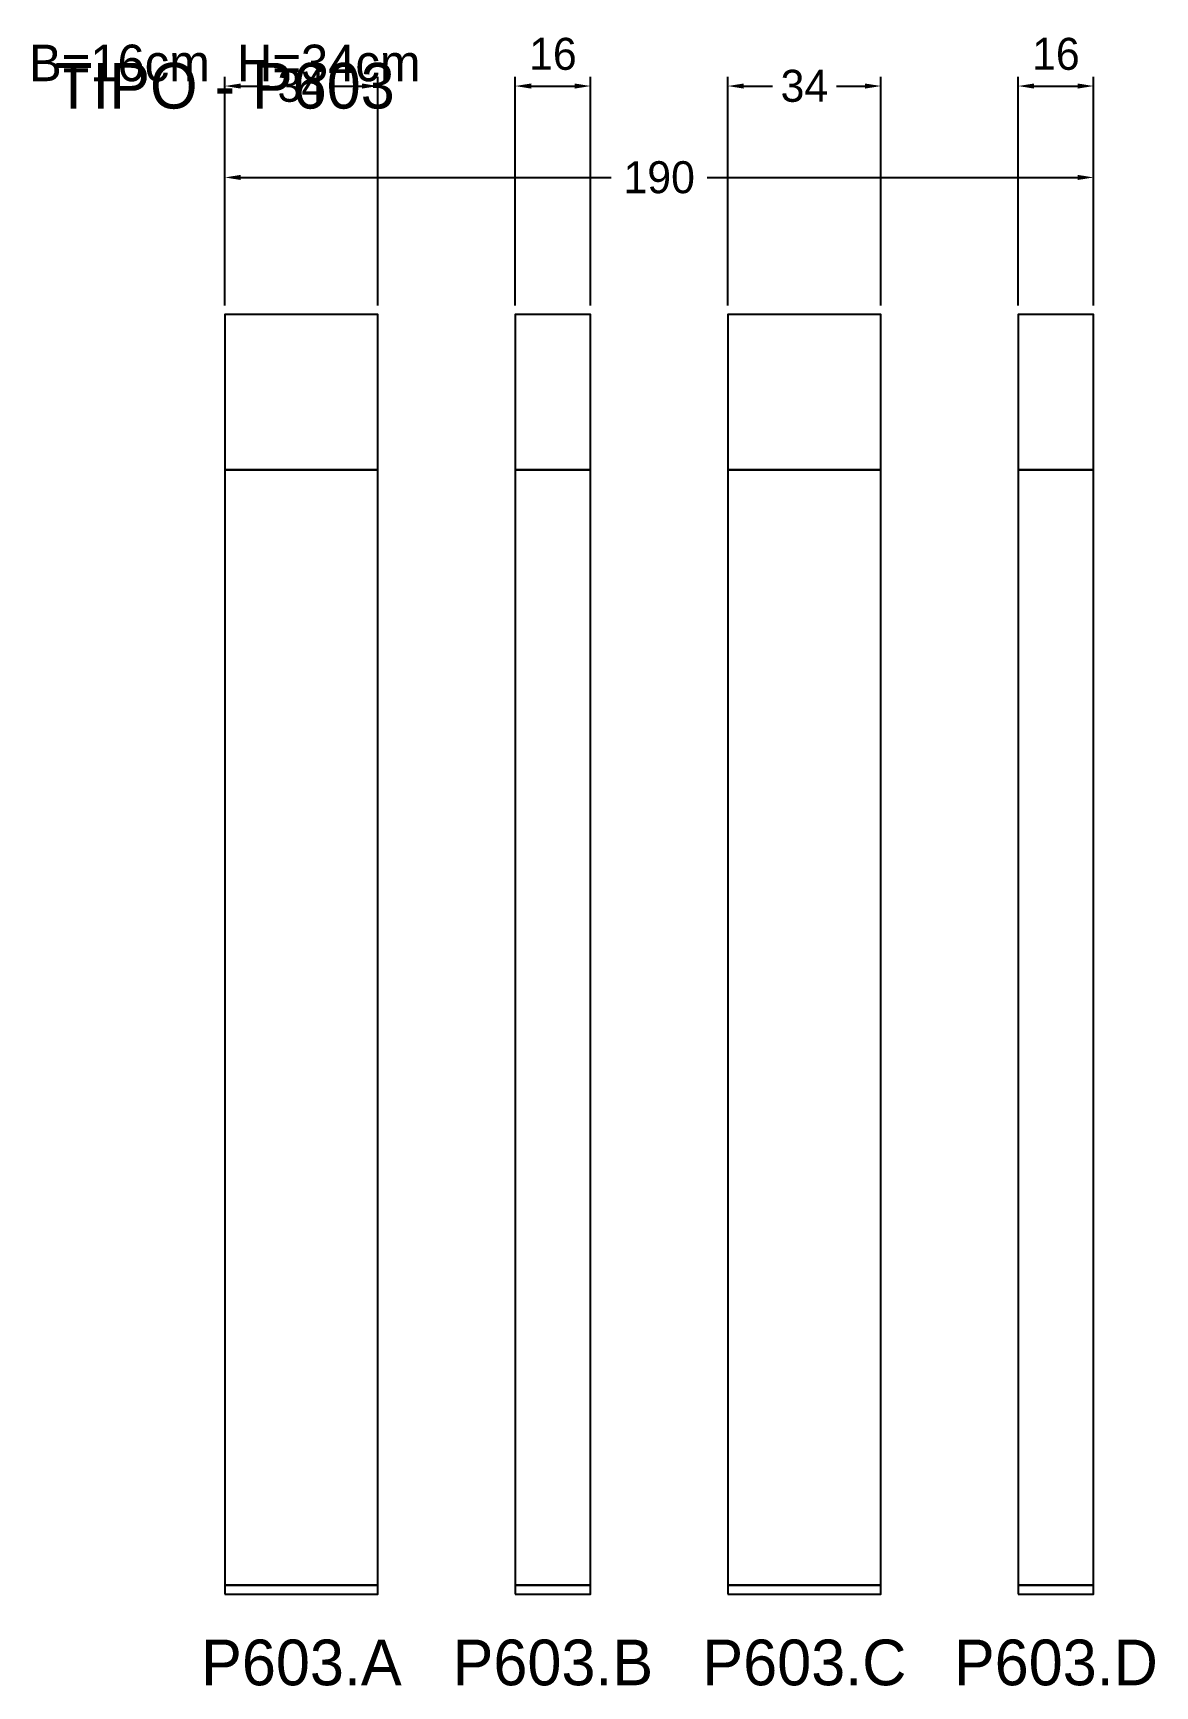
# Model space of a CAD drawing. Header units: metres. Extents: x -42 to 203, y -20 to 342.
import ezdxf

# ---------------------------------------------------------------- set-up
doc = ezdxf.new("R2010")
doc.units = ezdxf.units.M
for name, color, linetype in [('COTA', 3, 'Continuous'), ('Cota Secao (2x)', 3, 'Continuous'), ('NOMENCLATURA', 1, 'Continuous'), ('Paineis', 7, 'Continuous'), ('Texto Secao', 2, 'Continuous')]:
    doc.layers.add(name, color=color, linetype=linetype)
doc.dimstyles.new('COTA', dxfattribs={"dimtxt": 7, "dimasz": 3.5, "dimexe": 2, "dimexo": 2, "dimgap": 1.5, "dimtad": 1, "dimdec": 1, "dimcen": 2.5, "dimclrd": 3, "dimclre": 3, "dimclrt": 3, "dimazin": 3, "dimtfac": 1, "dimtmove": 0, "dimatfit": 3})

# ---------------------------------------------------------------- blocks, each defined once
blk = doc.blocks.new('_CLOSEDFILLED')
at = {"color": 0, "linetype": 'BYBLOCK'}
blk.add_solid([(-1, 0.16), (0, 0), (-1, -0.16)], dxfattribs=at)
blk = doc.blocks.new('*D1')
at = {"color": 3}
for p, q in [((0, 282), (0, 312)), ((190, 282), (190, 312)), ((3.5, 310), (84.5, 310)), ((105.5, 310), (186.5, 310))]:
    blk.add_line(p, q, dxfattribs=at)
at = {"layer": 'Defpoints'}
for p in [(0, 310), (0, 280), (190, 280)]:
    blk.add_point(p, dxfattribs=at)
at = {"layer": 'COTA', "color": 3, "xscale": 3.5, "yscale": 3.5, "rotation": 180}
blk.add_blockref('_CLOSEDFILLED', (0, 310), dxfattribs=at)
at = {"layer": 'COTA', "color": 3, "xscale": 3.5, "yscale": 3.5}
blk.add_blockref('_CLOSEDFILLED', (190, 310), dxfattribs=at)
at = {"layer": 'COTA', "color": 3, "insert": (95, 310), "char_height": 7, "attachment_point": 5}
blk.add_mtext('190', dxfattribs=at)
blk = doc.blocks.new('*D2')
at = {"color": 3}
for p, q in [((0, 282), (0, 332)), ((3.5, 330), (9.75, 330)), ((23.75, 330), (30, 330)), ((33.5, 282), (33.5, 332))]:
    blk.add_line(p, q, dxfattribs=at)
at = {"layer": 'Defpoints'}
for p in [(0, 330), (0, 280), (33.5, 280)]:
    blk.add_point(p, dxfattribs=at)
at = {"layer": 'COTA', "color": 3, "xscale": 3.5, "yscale": 3.5, "rotation": 180}
blk.add_blockref('_CLOSEDFILLED', (0, 330), dxfattribs=at)
at = {"layer": 'COTA', "color": 3, "xscale": 3.5, "yscale": 3.5}
blk.add_blockref('_CLOSEDFILLED', (33.5, 330), dxfattribs=at)
at = {"layer": 'COTA', "color": 3, "insert": (16.75, 330), "char_height": 7, "attachment_point": 5}
blk.add_mtext('34', dxfattribs=at)
blk = doc.blocks.new('*D3')
at = {"color": 3}
for p, q in [((63.5, 282), (63.5, 332)), ((67, 330), (76.5, 330)), ((80, 282), (80, 332))]:
    blk.add_line(p, q, dxfattribs=at)
at = {"layer": 'Defpoints'}
for p in [(63.5, 330), (63.5, 280), (80, 280)]:
    blk.add_point(p, dxfattribs=at)
at = {"layer": 'COTA', "color": 3, "xscale": 3.5, "yscale": 3.5, "rotation": 180}
blk.add_blockref('_CLOSEDFILLED', (63.5, 330), dxfattribs=at)
at = {"layer": 'COTA', "color": 3, "xscale": 3.5, "yscale": 3.5}
blk.add_blockref('_CLOSEDFILLED', (80, 330), dxfattribs=at)
at = {"layer": 'COTA', "color": 3, "insert": (71.75, 337), "char_height": 7, "attachment_point": 5}
blk.add_mtext('16', dxfattribs=at)
blk = doc.blocks.new('*D4')
at = {"color": 3}
for p, q in [((110, 282), (110, 332)), ((113.5, 330), (119.75, 330)), ((133.75, 330), (140, 330)), ((143.5, 282), (143.5, 332))]:
    blk.add_line(p, q, dxfattribs=at)
at = {"layer": 'Defpoints'}
for p in [(110, 330), (110, 280), (143.5, 280)]:
    blk.add_point(p, dxfattribs=at)
at = {"layer": 'COTA', "color": 3, "xscale": 3.5, "yscale": 3.5, "rotation": 180}
blk.add_blockref('_CLOSEDFILLED', (110, 330), dxfattribs=at)
at = {"layer": 'COTA', "color": 3, "xscale": 3.5, "yscale": 3.5}
blk.add_blockref('_CLOSEDFILLED', (143.5, 330), dxfattribs=at)
at = {"layer": 'COTA', "color": 3, "insert": (126.75, 330), "char_height": 7, "attachment_point": 5}
blk.add_mtext('34', dxfattribs=at)
blk = doc.blocks.new('*D5')
at = {"color": 3}
for p, q in [((173.5, 282), (173.5, 332)), ((177, 330), (186.5, 330)), ((190, 282), (190, 332))]:
    blk.add_line(p, q, dxfattribs=at)
at = {"layer": 'Defpoints'}
for p in [(173.5, 330), (173.5, 280), (190, 280)]:
    blk.add_point(p, dxfattribs=at)
at = {"layer": 'COTA', "color": 3, "xscale": 3.5, "yscale": 3.5, "rotation": 180}
blk.add_blockref('_CLOSEDFILLED', (173.5, 330), dxfattribs=at)
at = {"layer": 'COTA', "color": 3, "xscale": 3.5, "yscale": 3.5}
blk.add_blockref('_CLOSEDFILLED', (190, 330), dxfattribs=at)
at = {"layer": 'COTA', "color": 3, "insert": (181.75, 337), "char_height": 7, "attachment_point": 5}
blk.add_mtext('16', dxfattribs=at)

msp = doc.modelspace()

# ---------------------------------------------------------------- linework, layer by layer
at = {"layer": 'Paineis'}
for points in [[(0, 246), (33.5, 246), (33.5, 280), (0, 280)], [(63.5, 246), (80, 246), (80, 280), (63.5, 280)], [(110, 246), (143.5, 246), (143.5, 280), (110, 280)], [(173.5, 246), (190, 246), (190, 280), (173.5, 280)], [(0, 2), (33.5, 2), (33.5, 246), (0, 246)], [(63.5, 2), (80, 2), (80, 246), (63.5, 246)], [(110, 2), (143.5, 2), (143.5, 246), (110, 246)], [(173.5, 2), (190, 2), (190, 246), (173.5, 246)], [(0, 0), (33.5, 0), (33.5, 2), (0, 2)], [(63.5, 0), (80, 0), (80, 2), (63.5, 2)], [(110, 0), (143.5, 0), (143.5, 2), (110, 2)], [(173.5, 0), (190, 0), (190, 2), (173.5, 2)]]:
    msp.add_lwpolyline(points, close=True, dxfattribs=at)

# ---------------------------------------------------------------- texts
at = {"layer": 'Cota Secao (2x)', "insert": (0, 335), "char_height": 8, "width": 210, "attachment_point": 5}
msp.add_mtext('B=16cm  H=34cm', dxfattribs=at)
at = {"layer": 'NOMENCLATURA', "insert": (0, 330), "char_height": 10, "width": 300, "attachment_point": 5}
msp.add_mtext('TIPO - P603', dxfattribs=at)
at = {"layer": 'Texto Secao', "char_height": 10, "attachment_point": 5}
for s, insert, width in [('P603.A', (16.75, -15), 53.5), ('P603.B', (71.75, -15), 36.5), ('P603.C', (126.75, -15), 53.5), ('P603.D', (181.75, -15), 36.5)]:
    msp.add_mtext(s, dxfattribs=dict(at, insert=insert, width=width))

# ---------------------------------------------------------------- dimensions: what is measured, and where the dimension line sits
at = {"layer": 'COTA'}
for base, p1, p2, picture, middle in [((63.5, 330), (63.5, 280), (80, 280), '*D3', (71.75, 337)), ((173.5, 330), (173.5, 280), (190, 280), '*D5', (181.75, 337)), ((0, 330), (0, 280), (33.5, 280), '*D2', (16.75, 330)), ((110, 330), (110, 280), (143.5, 280), '*D4', (126.75, 330)), ((0, 310), (0, 280), (190, 280), '*D1', (95, 310))]:
    dim = msp.add_linear_dim(base=base, p1=p1, p2=p2, dimstyle='COTA', dxfattribs=at)
    dim.commit()
    dim.dimension.update_dxf_attribs({"geometry": picture, "text_midpoint": middle})

doc.saveas('drawing.dxf')
